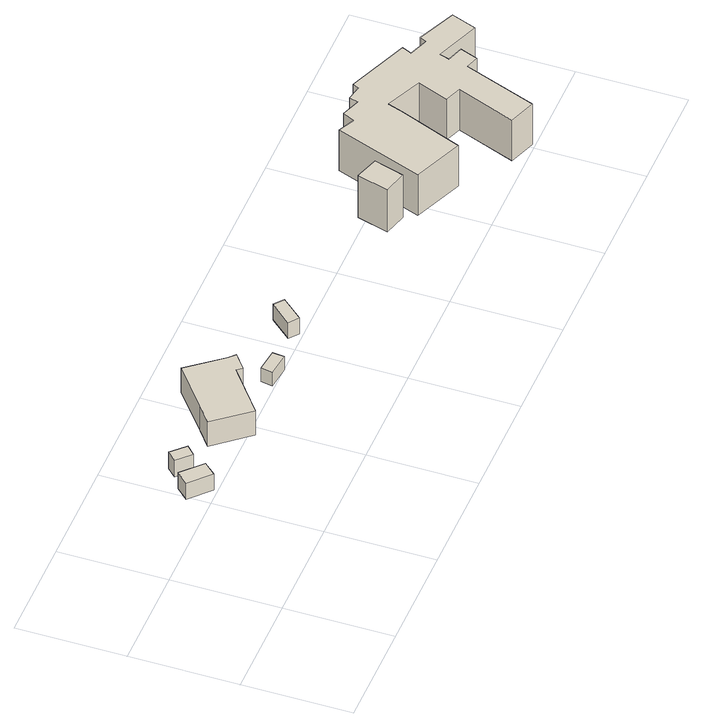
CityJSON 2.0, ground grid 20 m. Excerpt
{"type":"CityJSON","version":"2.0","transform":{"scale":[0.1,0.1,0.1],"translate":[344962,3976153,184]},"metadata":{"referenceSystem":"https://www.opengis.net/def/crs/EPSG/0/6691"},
"CityObjects":{
"building1":{"type":"Building","attributes":{"土砂災害警戒区域.現象区分":"2","土砂災害警戒区域.区域区分":"1","measuredHeight":3.6},"geometry":[{"type":"Solid","lod":"1","boundaries":[[[[0,1,2,3]],[[2,4,5,3]],[[1,6,4,2]],[[0,7,6,1]],[[3,5,7,0]],[[4,6,7,5]]]]}]},
"building2":{"type":"Building","attributes":{"土砂災害警戒区域.現象区分":"2","土砂災害警戒区域.区域区分":"1","measuredHeight":3.7},"geometry":[{"type":"Solid","lod":"1","boundaries":[[[[8,9,10,11]],[[10,12,13,11]],[[9,14,12,10]],[[8,15,14,9]],[[11,13,15,8]],[[12,14,15,13]]]]}]},
"building3":{"type":"Building","attributes":{"土砂災害警戒区域.現象区分":"2","土砂災害警戒区域.区域区分":"1","measuredHeight":6},"geometry":[{"type":"Solid","lod":"1","boundaries":[[[[16,17,18,19,20,21,22,23]],[[22,24,25,23]],[[21,26,24,22]],[[20,27,26,21]],[[19,28,27,20]],[[18,29,28,19]],[[17,30,29,18]],[[16,31,30,17]],[[23,25,31,16]],[[24,26,27,28,29,30,31,25]]]]}]},
"building4":{"type":"Building","attributes":{"measuredHeight":3},"geometry":[{"type":"Solid","lod":"1","boundaries":[[[[32,33,34,35]],[[34,36,37,35]],[[33,38,36,34]],[[32,39,38,33]],[[35,37,39,32]],[[36,38,39,37]]]]}]},
"building5":{"type":"Building","attributes":{"measuredHeight":3.5},"geometry":[{"type":"Solid","lod":"1","boundaries":[[[[40,41,42,43]],[[42,44,45,43]],[[41,46,44,42]],[[40,47,46,41]],[[43,45,47,40]],[[44,46,47,45]]]]}]},
"building6":{"type":"Building","attributes":{"土砂災害警戒区域.現象区分":"1","土砂災害警戒区域.区域区分":"2","measuredHeight":11.4},"geometry":[{"type":"Solid","lod":"1","boundaries":[[[[48,49,50,51]],[[50,52,53,51]],[[49,54,52,50]],[[48,55,54,49]],[[51,53,55,48]],[[52,54,55,53]]]]}]},
"building7":{"type":"Building","attributes":{"土砂災害警戒区域.現象区分":"1","土砂災害警戒区域.区域区分":"2","measuredHeight":12.3},"geometry":[{"type":"Solid","lod":"1","boundaries":[[[[56,57,58,59,60,61,62,63,64,65,66,67,68,69,70,71,72,73,74,75,76,77,78,79,80,81,82]],[[81,83,84,82]],[[80,85,83,81]],[[79,86,85,80]],[[78,87,86,79]],[[77,88,87,78]],[[76,89,88,77]],[[75,90,89,76]],[[74,91,90,75]],[[73,92,91,74]],[[72,93,92,73]],[[71,94,93,72]],[[70,95,94,71]],[[69,96,95,70]],[[68,97,96,69]],[[67,98,97,68]],[[66,99,98,67]],[[65,100,99,66]],[[64,101,100,65]],[[63,102,101,64]],[[62,103,102,63]],[[61,104,103,62]],[[60,105,104,61]],[[59,106,105,60]],[[58,107,106,59]],[[57,108,107,58]],[[56,109,108,57]],[[82,84,109,56]],[[83,85,86,87,88,89,90,91,92,93,94,95,96,97,98,99,100,101,102,103,104,105,106,107,108,109,84]]]]}]}
},
"vertices":[
[64,160,194],[44,138,194],[7,173,194],[27,195,194],[7,173,230],[27,195,230],[44,138,230],[64,160,230],
[82,198,204],[66,182,204],[41,206,204],[57,223,204],[41,206,241],[57,223,241],[66,182,241],[82,198,241],
[260,276,183],[312,212,183],[323,201,183],[295,179,183],[287,189,183],[205,124,183],[152,189,183],[184,214,183],[152,189,238],[184,214,238],[205,124,238],[287,189,238],[295,179,238],[323,201,238],[312,212,238],[260,276,238],
[386,161,171],[384,139,171],[340,144,171],[344,166,171],[340,144,201],[344,166,201],[384,139,201],[386,161,201],
[534,194,147],[500,155,147],[483,169,147],[517,208,147],[483,169,182],[517,208,182],[500,155,182],[534,194,182],
[908,151,25],[925,209,25],[968,195,25],[951,139,25],[968,195,120],[951,139,120],[925,209,120],[908,151,120],
[1264,256,9],[1256,238,9],[1291,225,9],[1297,237,9],[1368,206,9],[1351,160,9],[1270,192,9],[1264,174,9],[1294,164,9],[1282,131,9],[1258,139,9],[1209,6,9],[1160,24,9],[1200,132,9],[1170,144,9],[1192,200,9],[1126,230,9],[1117,203,9],[1071,86,9],[980,124,9],[1038,285,9],[1068,270,9],[1079,292,9],[1114,279,9],[1118,296,9],[1146,290,9],[1151,302,9],[1146,290,100],[1151,302,100],[1118,296,100],[1114,279,100],[1079,292,100],[1068,270,100],[1038,285,100],[980,124,100],[1071,86,100],[1117,203,100],[1126,230,100],[1192,200,100],[1170,144,100],[1200,132,100],[1160,24,100],[1209,6,100],[1258,139,100],[1282,131,100],[1294,164,100],[1264,174,100],[1270,192,100],[1351,160,100],[1368,206,100],[1297,237,100],[1291,225,100],[1256,238,100],[1264,256,100]
]}
